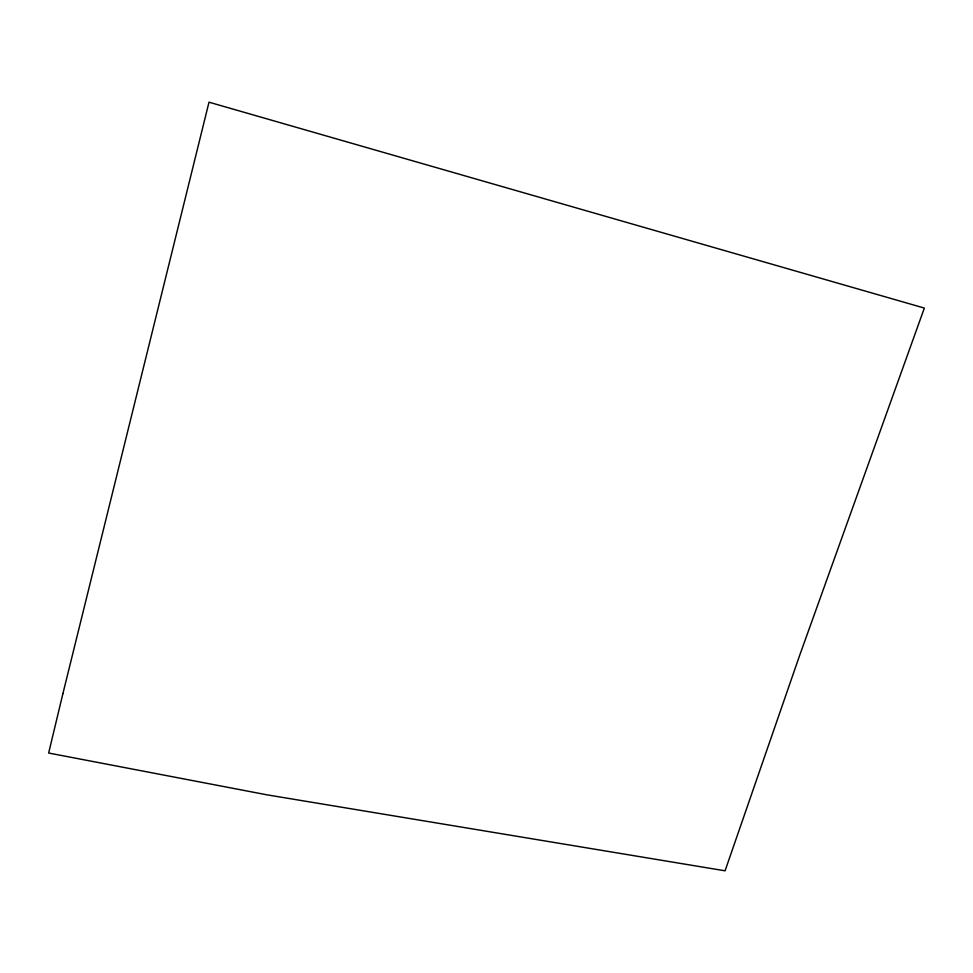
<?xml version="1.0" encoding="UTF-8"?>
<svg xmlns="http://www.w3.org/2000/svg" width="973" height="973" viewBox="0 0 973 973"><rect width="100%" height="100%" fill="white"/><g stroke="black" fill="none" stroke-linecap="round" stroke-linejoin="round"><path stroke-width="1.46" d="M62.917 693.579L48.65 753.029L267.234 794.88L725.067 870.811L799.502 655.814L924.35 308.076L209 102.189L62.917 693.579"/></g></svg>
